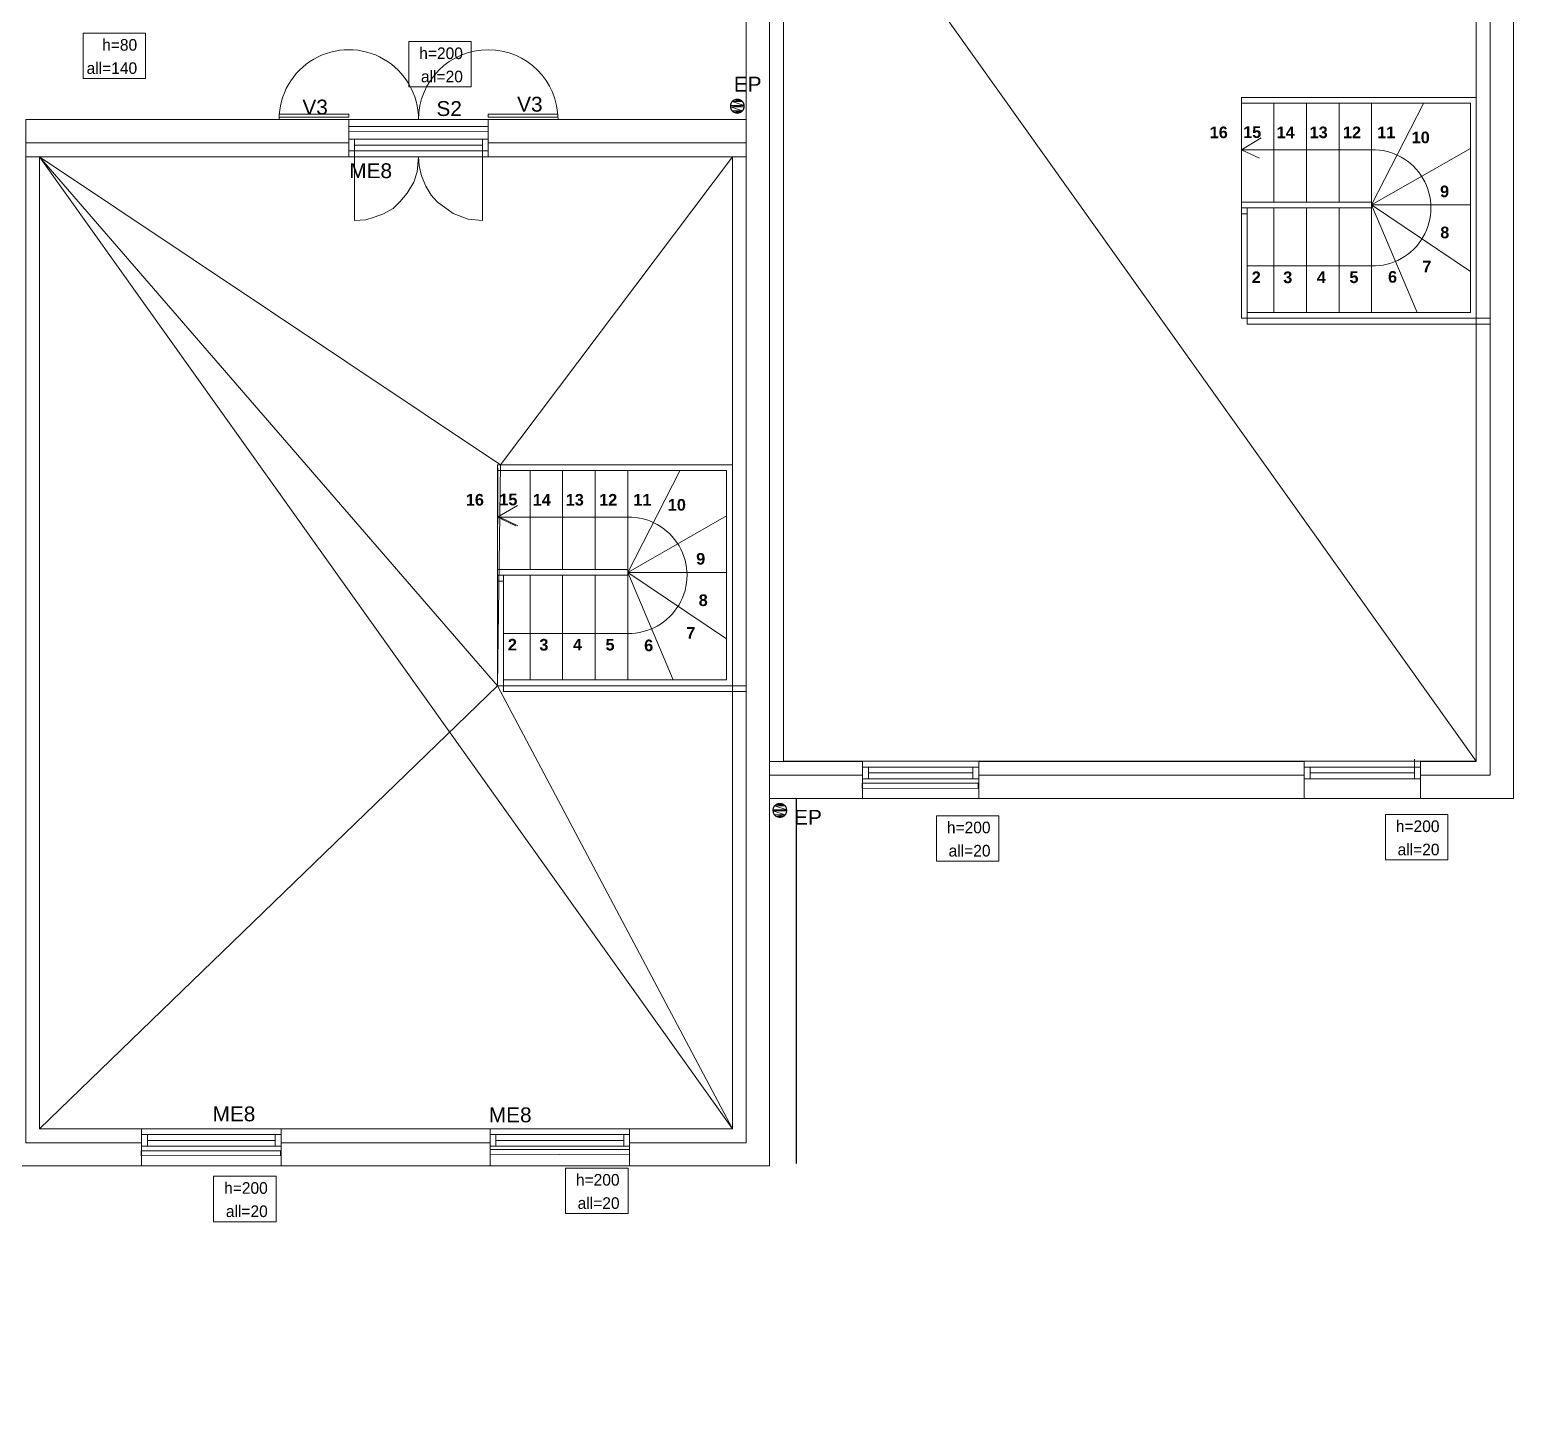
# Model space of a CAD drawing. Header units: metres. Extents: x -12536 to 12621, y -17191 to 9596.
# Drawn here: x -8782 to -7504, y 6367 to 7552 of the extents above; entities that cross this region are included whole.
import ezdxf
from ezdxf.enums import TextEntityAlignment as Align
from ezdxf.lldxf.tags import DXFTag

# ---------------------------------------------------------------- set-up
doc = ezdxf.new("R2010")
doc.units = ezdxf.units.M
doc.header["$MEASUREMENT"] = 0
doc.header["$PDMODE"] = 2
doc.header["$PDSIZE"] = 0.25
for name, color, linetype in [('Calque commun', 7, 'Continuous'), ('Layer4', 7, 'Continuous'), ('Textes', 7, 'Continuous')]:
    doc.layers.add(name, color=color, linetype=linetype)
doc.styles.add('Arial', font='arial.ttf', dxfattribs={"height": 0.128})
doc.styles.add('Arial2', font='', dxfattribs={"height": 0.1})
doc.styles.add('Century Gothic6', font='GOTHIC.TTF', dxfattribs={"height": 0.18})
doc.styles.add('Century Gothic8', font='GOTHIC.TTF', dxfattribs={"height": 0.1})
doc.styles.get('Arial2').set_extended_font_data('Arial', bold=True)
tags = doc.linetypes.add('HIDDEN', pattern=[0.375, 0.25, -0.125]).pattern_tags.tags
tags[6:7] = [DXFTag(74, 4), DXFTag(75, 0), DXFTag(340, '0'), DXFTag(46, 1.0), DXFTag(50, 0.0), DXFTag(44, 0.0), DXFTag(45, 0.0)]
tags[4:5] = [DXFTag(74, 4), DXFTag(75, 0), DXFTag(340, '0'), DXFTag(46, 1.0), DXFTag(50, 0.0), DXFTag(44, 0.0), DXFTag(45, 0.0)]
tags = doc.linetypes.add('HIDDENX2', pattern=[0.75, 0.5, -0.25]).pattern_tags.tags
tags[6:7] = [DXFTag(74, 4), DXFTag(75, 0), DXFTag(340, '0'), DXFTag(46, 1.0), DXFTag(50, 0.0), DXFTag(44, 0.0), DXFTag(45, 0.0)]
tags[4:5] = [DXFTag(74, 4), DXFTag(75, 0), DXFTag(340, '0'), DXFTag(46, 1.0), DXFTag(50, 0.0), DXFTag(44, 0.0), DXFTag(45, 0.0)]
doc.dimstyles.new('DIM7', dxfattribs={"dimtxt": 0.18, "dimasz": 0.035, "dimexe": 0.05, "dimexo": 0, "dimgap": 0.05, "dimtad": 1, "dimzin": 1, "dimdsep": 46, "dimtxsty": 'Century Gothic6', "dimblk": 'ORIGIN', "dimcen": 0.09, "dimdle": 0.05, "dimadec": 0, "dimazin": 0, "dimtfac": 1, "dimtdec": 4, "dimtix": 1, "dimtofl": 0, "dimtmove": 0, "dimatfit": 3, "dimfxl": 0.05, "dimfxlon": 1, "dimfrac": 2, "dimtolj": 1, "dimtzin": 0, "dimarcsym": 2})

# ---------------------------------------------------------------- blocks, each defined once
blk = doc.blocks.new('Block54246')
at = {"layer": 'Calque commun', "color": 7, "linetype": 'Continuous', "lineweight": 20}
blk.add_line((43.704, -26.507), (43.704, -18.807), dxfattribs=at)
at = {"layer": 'Calque commun', "color": 7, "linetype": 'Continuous', "lineweight": 5}
for p, q in [((43.504, -26.307), (43.504, -19.007)), ((43.384, -26.187), (43.384, -19.127))]:
    blk.add_line(p, q, dxfattribs=at)
blk = doc.blocks.new('Block54252')
at = {"layer": 'Calque commun', "color": 7, "linetype": 'Continuous', "lineweight": 20}
for p, q in [((43.504, -15.362), (43.504, -14.347)), ((43.504, -23.347), (43.504, -15.962))]:
    blk.add_line(p, q, dxfattribs=at)
at = {"layer": 'Calque commun', "color": 7, "linetype": 'Continuous', "lineweight": 5}
for p, q in [((43.704, -15.362), (43.704, -14.547)), ((43.824, -15.362), (43.824, -14.667)), ((43.704, -23.147), (43.704, -15.962)), ((43.824, -23.027), (43.824, -15.962))]:
    blk.add_line(p, q, dxfattribs=at)
blk = doc.blocks.new('Block54254')
at = {"layer": 'Calque commun', "color": 7, "linetype": 'Continuous', "lineweight": 20}
blk.add_line((50.104, -14.347), (50.104, -23.347), dxfattribs=at)
at = {"layer": 'Calque commun', "color": 7, "linetype": 'Continuous', "lineweight": 5}
for p, q in [((49.904, -14.547), (49.904, -23.147)), ((49.784, -14.667), (49.784, -23.027))]:
    blk.add_line(p, q, dxfattribs=at)
blk = doc.blocks.new('Block54255')
at = {"layer": 'Calque commun', "color": 7, "linetype": 'Continuous', "lineweight": 5}
for p, q in [((43.704, -23.027), (43.704, -23.347)), ((43.704, -23.027), (44.504, -23.027)), ((45.504, -23.027), (48.304, -23.027)), ((49.304, -23.027), (49.784, -23.027)), ((43.704, -23.147), (44.504, -23.147)), ((45.504, -23.147), (48.304, -23.147)), ((49.304, -23.147), (49.904, -23.147))]:
    blk.add_line(p, q, dxfattribs=at)
at = {"layer": 'Calque commun', "color": 7, "linetype": 'Continuous', "lineweight": 20}
for p, q in [((43.704, -23.347), (44.504, -23.347)), ((45.504, -23.347), (48.304, -23.347)), ((49.304, -23.347), (50.104, -23.347))]:
    blk.add_line(p, q, dxfattribs=at)
blk = doc.blocks.new('_ORIGIN')
at = {"color": 0, "linetype": 'ByBlock', "lineweight": -2}
blk.add_line((0, 0), (-1, 0), dxfattribs=at)
blk.add_circle((0, 0), 0.5, dxfattribs=at)
blk = doc.blocks.new('*D453')
at = {"layer": 'Calque commun', "color": 0, "linetype": 'ByBlock', "lineweight": -2, "transparency": 16777216}
for p, q in [((-8121.9, 6890.7), (-8121.8, 6890.7)), ((-8121.8, 6576.7), (-8121.8, 6890.7)), ((-8121.8, 6890.7), (-8121.8, 6890.7)), ((-8121.9, 6576.7), (-8121.8, 6576.7))]:
    blk.add_line(p, q, dxfattribs=at)
at = {"layer": 'Calque commun', "color": 0, "linetype": 'Continuous', "lineweight": -2, "transparency": 16777216}
blk.add_line((-8121.8, 6890.8), (-8121.8, 6890.8), dxfattribs=at)
at = {"layer": 'Defpoints', "color": 0, "linetype": 'Continuous', "transparency": 16777216}
for p in [(-8192.7, 6890.7), (-8121.8, 6890.7), (-8192.7, 6576.7)]:
    blk.add_point(p, dxfattribs=at)
at = {"layer": 'Calque commun', "color": 0, "linetype": 'Continuous', "lineweight": -2, "transparency": 16777216, "xscale": 0.03500000014901161, "yscale": 0.03500000014901161, "zscale": 0.03500000014901161, "rotation": 270}
for p in [(-8121.8, 6890.7), (-8121.8, 6576.7)]:
    blk.add_blockref('_ORIGIN', p, dxfattribs=at)
at = {"layer": 'Calque commun', "color": 0, "linetype": 'Continuous', "lineweight": 5, "transparency": 16777216, "insert": (-8121.9, 6733.7), "char_height": 0.18, "attachment_point": 8, "rotation": 90, "line_spacing_factor": 0.773441, "style": 'Century Gothic6'}
blk.add_mtext('\\A1;314.01', dxfattribs=at)
blk = doc.blocks.new('Block54734')
at = {"layer": 'Calque commun', "color": 7, "linetype": 'Continuous', "lineweight": 20}
blk.add_line((37.104, -26.507), (37.104, -17.507), dxfattribs=at)
at = {"layer": 'Calque commun', "color": 7, "linetype": 'Continuous', "lineweight": 5}
for p, q in [((37.304, -26.307), (37.304, -17.707)), ((37.424, -26.187), (37.424, -17.827))]:
    blk.add_line(p, q, dxfattribs=at)
blk = doc.blocks.new('Block54735')
at = {"layer": 'Calque commun', "color": 7, "linetype": 'Continuous', "lineweight": 5}
for p, q in [((37.304, -17.827), (37.304, -17.507)), ((43.504, -17.827), (43.504, -17.507)), ((37.304, -17.707), (40.084, -17.707)), ((41.284, -17.707), (43.504, -17.707)), ((37.304, -17.827), (40.084, -17.827)), ((41.284, -17.827), (43.504, -17.827))]:
    blk.add_line(p, q, dxfattribs=at)
at = {"layer": 'Calque commun', "color": 7, "linetype": 'Continuous', "lineweight": 20}
for p, q in [((37.304, -17.507), (40.084, -17.507)), ((41.284, -17.507), (43.504, -17.507))]:
    blk.add_line(p, q, dxfattribs=at)
blk = doc.blocks.new('Block54736')
at = {"layer": 'Calque commun', "color": 7, "linetype": 'Continuous', "lineweight": 20}
blk.add_line((43.704, -17.507), (43.704, -26.507), dxfattribs=at)
at = {"layer": 'Calque commun', "color": 7, "linetype": 'Continuous', "lineweight": 5}
for p, q in [((43.504, -17.707), (43.504, -26.307)), ((43.384, -17.827), (43.384, -26.187))]:
    blk.add_line(p, q, dxfattribs=at)
blk = doc.blocks.new('Block54737')
at = {"layer": 'Calque commun', "color": 7, "linetype": 'Continuous', "lineweight": 5}
for p, q in [((37.304, -26.307), (38.302, -26.307)), ((37.424, -26.187), (38.302, -26.187)), ((39.502, -26.187), (41.299, -26.187)), ((39.502, -26.307), (41.299, -26.307)), ((42.499, -26.187), (43.384, -26.187)), ((42.499, -26.307), (43.504, -26.307))]:
    blk.add_line(p, q, dxfattribs=at)
at = {"layer": 'Calque commun', "color": 7, "linetype": 'Continuous', "lineweight": 20}
for p, q in [((37.104, -26.507), (38.302, -26.507)), ((39.502, -26.507), (41.299, -26.507)), ((42.499, -26.507), (43.704, -26.507))]:
    blk.add_line(p, q, dxfattribs=at)
blk = doc.blocks.new('@PRES_1_$$_1-7')
at = {"layer": 'Calque commun', "color": 5, "linetype": 'Continuous', "lineweight": 5}
for p, q in [((0, 0.32), (1.2, 0.32)), ((1.2, 0.15), (0, 0.15)), ((0.05, 0.05), (0.05, 0.15)), ((1.15, 0.15), (1.15, 0.05)), ((1.2, 0.05), (0, 0.05)), ((0, 0), (1.2, 0)), ((0.05, 0.1), (1.15, 0.1))]:
    blk.add_line(p, q, dxfattribs=at)
blk = doc.blocks.new('@PRES_1_$$_1-8')
at = {"layer": 'Calque commun', "color": 7, "linetype": 'Continuous', "lineweight": 5}
blk.add_line((0, 0), (0, 0.32), dxfattribs=at)
blk = doc.blocks.new('@PRES_1_$$_1-9')
at = {"layer": 'Calque commun', "color": 7, "linetype": 'Continuous', "lineweight": 5}
blk.add_line((0, 0), (0, 0.32), dxfattribs=at)
blk = doc.blocks.new('INTER_2D_COMB3')
at = {"layer": 'Layer4', "color": 0, "linetype": 'ByBlock', "lineweight": -2}
for name in ['@PRES_1_$$_1-7', '@PRES_1_$$_1-8']:
    blk.add_blockref(name, (0, 0), dxfattribs=at)
at = {"layer": 'Layer4', "color": 0, "linetype": 'ByBlock', "lineweight": -2, "extrusion": (0, 0, -1), "xscale": -1, "yscale": -1, "zscale": -1, "rotation": 180}
blk.add_blockref('@PRES_1_$$_1-9', (-1.2, 0), dxfattribs=at)
blk = doc.blocks.new('PLACED_COMB3')
at = {"layer": 'Layer4', "color": 0, "linetype": 'ByBlock', "lineweight": -2}
blk.add_blockref('INTER_2D_COMB3', (0, 0), dxfattribs=at)
blk = doc.blocks.new('@PRES_1_$$_1-50')
at = {"layer": 'Calque commun', "color": 5, "linetype": 'Continuous', "lineweight": 5}
for p, q in [((0, 0.32), (1, 0.32)), ((1, 0.15), (0, 0.15)), ((0.05, 0.05), (0.05, 0.15)), ((0.95, 0.15), (0.95, 0.05)), ((1, 0.05), (0, 0.05)), ((0, 0), (1, 0)), ((0.05, 0.1), (0.95, 0.1))]:
    blk.add_line(p, q, dxfattribs=at)
blk = doc.blocks.new('@PRES_1_$$_1-51')
at = {"layer": 'Calque commun', "color": 0, "linetype": 'ByBlock', "lineweight": -2}
blk.add_line((0, 0), (0, 0.32), dxfattribs=at)
blk = doc.blocks.new('@PRES_1_$$_1-52')
at = {"layer": 'Calque commun', "color": 0, "linetype": 'ByBlock', "lineweight": -2}
blk.add_line((0, 0), (0, 0.32), dxfattribs=at)
blk = doc.blocks.new('INTER_2D_COMB18')
at = {"layer": 'Calque commun', "color": 0, "linetype": 'ByBlock', "lineweight": -2}
blk.add_blockref('@PRES_1_$$_1-50', (0, 0), dxfattribs=at)
at = {"layer": 'Calque commun', "color": 7, "linetype": 'Continuous', "lineweight": 5}
blk.add_blockref('@PRES_1_$$_1-51', (0, 0), dxfattribs=at)
at = {"layer": 'Calque commun', "color": 7, "linetype": 'Continuous', "lineweight": 5, "extrusion": (0, 0, -1), "xscale": -1, "yscale": -1, "zscale": -1, "rotation": 180}
blk.add_blockref('@PRES_1_$$_1-52', (-1, 0), dxfattribs=at)
blk = doc.blocks.new('PLACED_COMB18')
at = {"layer": 'Calque commun', "color": 0, "linetype": 'ByBlock', "lineweight": -2}
blk.add_blockref('INTER_2D_COMB18', (0, 0), dxfattribs=at)
blk = doc.blocks.new('*D459')
at = {"layer": 'Calque commun', "color": 0, "linetype": 'Continuous', "lineweight": -2, "transparency": 16777216}
blk.add_line((-7415.6, 7790.8), (-7415.6, 7790.8), dxfattribs=at)
at = {"layer": 'Calque commun', "color": 0, "linetype": 'ByBlock', "lineweight": -2, "transparency": 16777216}
for p, q in [((-7415.6, 7790.7), (-7415.5, 7790.7)), ((-7415.6, 6890.8), (-7415.6, 7790.7)), ((-7415.6, 7790.7), (-7415.6, 7790.7)), ((-7415.6, 6890.7), (-7415.5, 6890.7))]:
    blk.add_line(p, q, dxfattribs=at)
at = {"layer": 'Defpoints', "color": 0, "linetype": 'Continuous', "transparency": 16777216}
for p in [(-7505.1, 7790.7), (-7415.6, 7790.7), (-7505.1, 6890.7)]:
    blk.add_point(p, dxfattribs=at)
at = {"layer": 'Calque commun', "color": 0, "linetype": 'Continuous', "lineweight": -2, "transparency": 16777216, "xscale": 0.03500000014901161, "yscale": 0.03500000014901161, "zscale": 0.03500000014901161, "rotation": 270}
for p in [(-7415.6, 7790.7), (-7415.6, 6890.7)]:
    blk.add_blockref('_ORIGIN', p, dxfattribs=at)
at = {"layer": 'Calque commun', "color": 0, "linetype": 'Continuous', "lineweight": 5, "transparency": 16777216, "insert": (-7415.6, 7340.7), "char_height": 0.18, "attachment_point": 8, "rotation": 90, "line_spacing_factor": 0.773441, "style": 'Century Gothic6'}
blk.add_mtext('\\A1;900.00', dxfattribs=at)

msp = doc.modelspace()

# ---------------------------------------------------------------- linework, layer by layer
at = {"layer": 'Calque commun', "color": 16, "linetype": 'Continuous', "lineweight": 20}
for p, q in [((-7537.104, 7533.46), (-7537.082, 7543.46)), ((-7572.102, 7493.533), (-7572.102, 7493.719)), ((-7537.115, 7493.46), (-7572.102, 7493.533))]:
    msp.add_line(p, q, dxfattribs=at)
at = {"layer": 'Calque commun', "color": 4, "linetype": 'Continuous', "lineweight": 20}
for p, q in [((-8133.101, 7498.719), (-8133.101, 7491.719)), ((-8773.101, 7182.719), (-8773.101, 7175.719))]:
    msp.add_line(p, q, dxfattribs=at)
at = {"layer": 'Calque commun', "color": 7, "linetype": 'Continuous', "lineweight": 5}
for p, q in [((-7739.104, 7493.719), (-7706.102, 7493.719)), ((-7734.103, 7493.719), (-7739.104, 7493.719)), ((-7739.104, 7493.719), (-7739.102, 7408.72)), ((-7739.103, 7493.719), (-7739.101, 7408.72)), ((-7739.103, 7493.719), (-7537.114, 7493.719)), ((-7739.103, 7493.719), (-7739.103, 7488.719)), ((-7739.103, 7488.719), (-7542.114, 7488.719)), ((-7738.989, 7491.124), (-7739.102, 7393.719)), ((-7711.103, 7488.719), (-7711.103, 7403.72)), ((-7683.103, 7488.719), (-7683.103, 7403.72)), ((-7655.103, 7488.719), (-7655.103, 7403.72)), ((-7627.103, 7398.719), (-7627.103, 7488.719)), ((-7582.357, 7488.459), (-7627.103, 7401.22)), ((-7542.114, 7488.719), (-7542.114, 7308.718)), ((-7537.114, 7493.719), (-7537.114, 7303.719)), ((-7739.103, 7448.685), (-7627.103, 7448.719)), ((-7739.038, 7448.686), (-7722.084, 7458.839)), ((-7739.037, 7448.685), (-7722.083, 7458.839)), ((-7739.037, 7448.685), (-7723.529, 7441.373)), ((-7627.103, 7401.22), (-7542.113, 7449.895)), ((-7739.104, 7403.72), (-7739.104, 7398.719)), ((-7627.103, 7403.72), (-7739.103, 7403.72)), ((-7739.103, 7403.72), (-7739.103, 7398.719)), ((-7739.103, 7403.719), (-7739.103, 7398.719)), ((-7739.103, 7398.719), (-7627.103, 7398.719)), ((-7739.101, 7398.719), (-7627.103, 7398.719)), ((-7627.103, 7403.72), (-7739.1, 7403.72)), ((-7739.1, 7303.718), (-7739.1, 7403.72)), ((-7627.103, 7398.719), (-7734.1, 7398.719)), ((-7734.1, 7303.718), (-7734.1, 7398.719)), ((-7711.103, 7398.719), (-7711.103, 7308.718)), ((-7683.103, 7398.719), (-7683.103, 7308.718)), ((-7655.103, 7398.719), (-7655.103, 7308.718)), ((-7627.103, 7398.719), (-7627.103, 7403.72)), ((-7627.103, 7398.719), (-7627.103, 7403.72)), ((-7587.964, 7308.719), (-7627.103, 7401.22)), ((-7627.103, 7401.22), (-7542.113, 7344.044)), ((-7627.103, 7401.22), (-7542.113, 7401.22)), ((-7627.103, 7398.719), (-7627.103, 7308.718)), ((-7627.103, 7308.718), (-7627.103, 7398.719)), ((-7627.103, 7398.719), (-7627.103, 7308.718)), ((-7739.102, 7393.719), (-7734.103, 7393.719)), ((-7739.101, 7303.718), (-7739.102, 7393.719)), ((-7734.103, 7393.719), (-7734.1, 7303.718)), ((-7739.1, 7352.468), (-7739.1, 7335.388)), ((-7734.1, 7348.719), (-7627.103, 7348.717)), ((-7734.1, 7348.719), (-7627.103, 7348.719)), ((-7542.114, 7308.718), (-7734.099, 7308.718)), ((-7734.099, 7303.719), (-7734.099, 7308.718)), ((-7734.1, 7303.718), (-7739.101, 7303.718)), ((-7739.1, 7303.718), (-7734.1, 7303.718)), ((-7537.114, 7303.719), (-7734.099, 7303.719)), ((-7537.103, 7238.717), (-7537.103, 7244.717)), ((-8133.101, 7188.718), (-8133.101, 7194.718)), ((-8379.105, 7177.719), (-8379.103, 7092.72)), ((-8379.104, 7177.719), (-8379.102, 7092.72)), ((-8379.104, 7177.719), (-8177.115, 7177.719)), ((-8379.104, 7177.719), (-8379.104, 7172.719)), ((-8379.104, 7172.719), (-8182.114, 7172.719)), ((-8379.103, 7177.719), (-8346.101, 7177.719)), ((-8374.103, 7177.719), (-8379.103, 7177.719)), ((-8379.103, 7177.719), (-8379.102, 7092.72)), ((-8378.99, 7175.123), (-8379.103, 7077.719)), ((-8378.989, 7175.123), (-8379.102, 7077.719)), ((-8351.104, 7172.719), (-8351.104, 7087.72)), ((-8323.104, 7172.719), (-8323.104, 7087.72)), ((-8295.104, 7172.719), (-8295.104, 7087.72)), ((-8267.104, 7082.719), (-8267.104, 7172.719)), ((-8222.358, 7172.459), (-8267.104, 7085.22)), ((-8182.114, 7172.719), (-8182.114, 6992.718)), ((-8177.115, 7177.719), (-8177.115, 6987.718)), ((-8379.039, 7132.685), (-8362.085, 7142.839)), ((-8379.038, 7132.685), (-8362.084, 7142.839)), ((-8379.104, 7132.685), (-8267.104, 7132.719)), ((-8379.038, 7132.685), (-8363.53, 7125.373)), ((-8377.196, 7132.685), (-8361.688, 7125.373)), ((-8267.104, 7085.22), (-8182.114, 7133.894)), ((-8379.105, 7087.719), (-8379.105, 7082.719)), ((-8267.104, 7087.72), (-8379.104, 7087.72)), ((-8379.104, 7087.72), (-8379.104, 7082.719)), ((-8379.104, 7087.719), (-8379.104, 7082.719)), ((-8379.104, 7082.719), (-8267.104, 7082.719)), ((-8379.103, 7087.719), (-8379.103, 7082.719)), ((-8379.103, 7077.719), (-8374.104, 7077.719)), ((-8379.102, 6987.718), (-8379.103, 7077.719)), ((-8379.102, 7082.719), (-8267.104, 7082.719)), ((-8379.102, 7077.719), (-8374.103, 7077.719)), ((-8379.1, 6987.718), (-8379.102, 7077.719)), ((-8267.104, 7087.72), (-8379.1, 7087.72)), ((-8379.1, 6987.718), (-8379.1, 7087.72)), ((-8374.104, 7077.719), (-8374.101, 6987.718)), ((-8374.103, 7077.719), (-8374.1, 6987.718)), ((-8267.104, 7082.719), (-8374.101, 7082.719)), ((-8374.101, 6987.718), (-8374.101, 7082.719)), ((-8351.104, 7082.719), (-8351.104, 6992.718)), ((-8323.104, 7082.719), (-8323.104, 6992.718)), ((-8295.104, 7082.719), (-8295.104, 6992.718)), ((-8267.104, 7082.719), (-8267.104, 7087.72)), ((-8267.104, 7082.719), (-8267.104, 7087.72)), ((-8227.964, 6992.718), (-8267.104, 7085.22)), ((-8267.104, 7085.22), (-8182.114, 7028.044)), ((-8267.104, 7085.22), (-8182.114, 7085.22)), ((-8267.104, 7082.719), (-8267.104, 6992.718)), ((-8267.104, 6992.718), (-8267.104, 7082.719)), ((-8267.104, 7082.719), (-8267.104, 6992.718)), ((-8379.101, 7036.468), (-8379.101, 7019.388)), ((-8374.101, 7032.719), (-8267.104, 7032.717)), ((-8374.101, 7032.719), (-8267.104, 7032.719)), ((-8374.1, 6987.718), (-8379.1, 6987.718)), ((-8379.1, 6987.718), (-8374.101, 6987.718)), ((-8182.114, 6992.718), (-8374.1, 6992.718)), ((-8374.1, 6987.718), (-8374.1, 6992.718)), ((-8177.115, 6987.718), (-8374.1, 6987.718)), ((-8177.103, 6922.717), (-8177.103, 6928.717)), ((-7590.102, 6924.457), (-7590.102, 6917.722)), ((-8773.1, 6872.718), (-8773.1, 6878.718))]:
    msp.add_line(p, q, dxfattribs=at)
at = {"layer": 'Calque commun', "color": 12, "linetype": 'Continuous', "lineweight": 20}
for p, q in [((-8507.101, 7454.721), (-8507.101, 7474.72)), ((-8145.102, 6910.72), (-8145.102, 7474.72)), ((-8133.101, 7408.719), (-8133.101, 7415.72)), ((-8773.1, 7092.718), (-8773.1, 7099.719)), ((-8065.102, 6890.721), (-8065.102, 6910.72)), ((-8065.102, 6910.72), (-8065.102, 6910.72)), ((-8685.316, 6574.72), (-8685.316, 6601.721)), ((-8685.316, 6601.721), (-8685.316, 6594.72))]:
    msp.add_line(p, q, dxfattribs=at)
at = {"layer": 'Calque commun', "color": 15, "linetype": 'Continuous', "lineweight": 20}
for p, q in [((-8677.1, 7442.72), (-8672.1, 7442.72)), ((-7739.101, 7303.718), (-7734.1, 7303.718)), ((-7525.104, 7303.718), (-7734.1, 7303.718)), ((-7734.1, 7298.718), (-7734.1, 7303.718)), ((-7525.104, 7298.718), (-7734.1, 7298.718)), ((-7525.104, 7298.718), (-7525.104, 7303.718)), ((-8133.101, 7253.719), (-8133.102, 7248.718)), ((-8379.1, 6987.718), (-8374.1, 6987.718)), ((-8165.103, 6987.718), (-8374.1, 6987.718)), ((-8374.1, 6982.717), (-8374.1, 6987.718)), ((-8165.103, 6982.717), (-8165.103, 6987.718)), ((-8165.103, 6982.717), (-8374.1, 6982.717)), ((-8773.1, 6937.718), (-8773.102, 6932.718)), ((-7829.103, 6922.721), (-7834.103, 6922.721)), ((-8469.103, 6606.721), (-8474.103, 6606.721))]:
    msp.add_line(p, q, dxfattribs=at)
at = {"layer": 'Calque commun', "color": 7, "linetype": 'HIDDENX2', "lineweight": 5}
for p, q in [((-7627.103, 7348.718), (-7734.1, 7348.719)), ((-8267.104, 7032.718), (-8374.101, 7032.719))]:
    msp.add_line(p, q, dxfattribs=at)
at = {"layer": 'Calque commun', "color": 7, "linetype": 'Continuous', "lineweight": 20}
msp.add_line((-8145.102, 6574.72), (-8145.102, 6888.259), dxfattribs=at)
at = {"layer": 'Calque commun', "color": 7, "linetype": 'Continuous', "lineweight": 5, "flags": 128}
for points in [[(-8567.101, 7474.72, -1.00000279), (-8447.102, 7474.72)], [(-8447.102, 7474.72, -0.9999973), (-8327.101, 7474.72)], [(-7627.103, 7348.719, 1.0199011), (-7627.103, 7448.719)], [(-8267.104, 7032.719, 1.0199011), (-8267.104, 7132.719)]]:
    msp.add_lwpolyline(points, format="xyb", dxfattribs=at)
at = {"layer": 'Calque commun', "color": 7, "linetype": 'HIDDEN', "lineweight": 5, "flags": 128}
msp.add_lwpolyline([(-8392.101, 7452.719), (-8392.102, 7387.719), (-8404.448, 7389.123), (-8417.164, 7393.801), (-8430.993, 7403.829), (-8436.276, 7409.598), (-8440.762, 7417.399), (-8444.663, 7426.37), (-8446.417, 7434.951), (-8447.102, 7442.72), (-8448.173, 7429.685), (-8451.098, 7420.714), (-8456.948, 7411.353), (-8463.21, 7403.829), (-8469.04, 7398.287), (-8477.23, 7393.606), (-8485.226, 7390.681), (-8492.442, 7388.536), (-8502.101, 7387.72), (-8502.101, 7452.719)], dxfattribs=at)

# ---------------------------------------------------------------- block references
at = {"layer": 'Calque commun', "color": 0, "linetype": 'ByBlock', "lineweight": -2, "xscale": 100, "yscale": 100, "zscale": 100}
for name, p in [('Block54252', (-12515.476, 9225.383)), ('Block54254', (-12515.476, 9225.383)), ('Block54734', (-12515.476, 9225.383)), ('Block54735', (-12515.476, 9225.383)), ('PLACED_COMB3', (-8507.101, 7442.72)), ('Block54736', (-12515.476, 9225.383)), ('Block54246', (-12515.476, 9225.383)), ('Block54255', (-12515.476, 9225.383)), ('Block54737', (-12515.476, 9225.383))]:
    msp.add_blockref(name, p, dxfattribs=at)
at = {"layer": 'Calque commun', "color": 0, "linetype": 'ByBlock', "lineweight": -2, "extrusion": (0, 0, -1), "xscale": -100, "yscale": -100, "zscale": -100}
for name, p in [('PLACED_COMB18', (8065.102, 6922.721)), ('PLACED_COMB3', (8685.316, 6606.721)), ('PLACED_COMB3', (8385.566, 6606.721))]:
    msp.add_blockref(name, p, dxfattribs=at)
at = {"layer": 'Calque commun', "color": 0, "linetype": 'ByBlock', "lineweight": -2, "xscale": 100, "yscale": 100, "zscale": 100, "rotation": 180}
msp.add_blockref('PLACED_COMB18', (-7585.103, 6922.721), dxfattribs=at)

# ---------------------------------------------------------------- texts
at = {"layer": 'Calque commun', "color": 5, "linetype": 'ByBlock', "lineweight": -2, "style": 'Arial2'}
for s, p in [('16', (-7750.856, 7458.651)), ('15', (-7722.083, 7458.839)), ('14', (-7693.246, 7458.651)), ('13', (-7664.879, 7458.651)), ('12', (-7636.161, 7458.651)), ('11', (-7606.733, 7458.651)), ('10', (-7577.096, 7454.311)), ('9', (-7560.439, 7407.867)), ('2', (-7722.457, 7334.034)), ('3', (-7695.353, 7333.983)), ('4', (-7666.457, 7334.034)), ('5', (-7638.458, 7334.034)), ('16', (-8390.857, 7142.651)), ('15', (-8362.084, 7142.839)), ('14', (-8333.247, 7142.651)), ('13', (-8304.879, 7142.651)), ('12', (-8276.162, 7142.651)), ('11', (-8246.734, 7142.651)), ('10', (-8217.097, 7138.31)), ('9', (-8200.44, 7091.867)), ('2', (-8362.458, 7018.034)), ('3', (-8335.354, 7017.983)), ('4', (-8306.458, 7018.034)), ('5', (-8278.458, 7018.034))]:
    msp.add_text(s, height=10, dxfattribs=at).set_placement(p, align=Align.RIGHT)
for s, p in [('8', (-7568.021, 7372.588)), ('7', (-7583.459, 7343.182)), ('6', (-7612.962, 7334.36)), ('8', (-8206.06, 7056.257)), ('7', (-8216.757, 7028.106)), ('6', (-8252.962, 7017.41))]:
    msp.add_text(s, height=10, dxfattribs=at).set_placement(p)
at = {"layer": 'Calque commun', "color": 5, "linetype": 'ByBlock', "lineweight": -2, "char_height": 10, "attachment_point": 3, "line_spacing_factor": 1.2, "style": 'Century Gothic8'}
for s, insert in [('h=80\\Pall=140', (-8689.174, 7543.898)), ('h=200\\Pall=20', (-8408.941, 7536.678)), ('h=200\\Pall=20', (-7568.705, 6871.878)), ('h=200\\Pall=20', (-7954.965, 6870.816)), ('h=200\\Pall=20', (-8274.136, 6567.764)), ('h=200\\Pall=20', (-8576.811, 6560.746))]:
    msp.add_mtext(s, dxfattribs=dict(at, insert=insert))
at = {"layer": 'Textes', "color": 5, "linetype": 'ByBlock', "lineweight": -2, "style": 'Arial'}
for p in [(-8175.828, 7498.684), (-8123.971, 6868.169)]:
    msp.add_text('EP', height=12.8, dxfattribs=at).set_placement(p)
for s, p in [('V3', (-8525.127, 7478.973)), ('S2', (-8409.809, 7477.733)), ('V3', (-8340.371, 7481.453)), ('ME8', (-8469.909, 7424.255)), ('ME8', (-8587.521, 6613.074)), ('ME8', (-8349.833, 6612.236))]:
    msp.add_text(s, height=12.8, dxfattribs=at).set_placement(p, align=Align.RIGHT)

# ---------------------------------------------------------------- dimensions: what is measured, and where the dimension line sits
at = {"layer": 'Calque commun', "color": 5, "linetype": 'Continuous', "lineweight": 5}
for p1, p2, distance, picture, middle in [((-7505.103, 6890.721), (-7505.103, 7790.721), -89.514, '*D459', (-7415.733, 7340.721)), ((-8192.66, 6576.712), (-8192.66, 6890.721), -70.831, '*D453', (-8121.973, 6733.716))]:
    dim = msp.add_aligned_dim(p1=p1, p2=p2, distance=distance, dimstyle='DIM7', dxfattribs=at)
    dim.commit()
    dim.dimension.update_dxf_attribs({"geometry": picture, "text_midpoint": middle})

# ---------------------------------------------------------------- meshes
at = {"layer": 'Calque commun', "color": 7, "linetype": 'Continuous', "lineweight": 5}
mesh = msp.add_polyface(dxfattribs=at)
corners = [(-6339.111, 8148.796), (-12339.111, 8148.796), (-12339.111, 3948.796), (-6339.111, 3948.796)]
mesh.append_faces([[corners[k] for k in face] for face in [(0, 1, 2, 3)]], dxfattribs={"color": 7})
at = {"layer": 'Calque commun', "color": 9, "linetype": 'Continuous', "lineweight": 20}
mesh = msp.add_polyface(dxfattribs=at)
corners = [(-7537.103, 6922.721), (-7537.103, 7758.72), (-8133.101, 7758.72), (-8133.101, 6922.721)]
mesh.append_faces([[corners[k] for k in face] for face in [(0, 2, 3)]], dxfattribs={"vtx0": -1, "color": 9})
mesh.append_faces([[corners[k] for k in face] for face in [(0, 1, 2)]], dxfattribs={"vtx1": -1, "vtx2": -1, "color": 9})
at = {"layer": 'Calque commun', "color": 11, "linetype": 'Continuous', "lineweight": 20}
mesh = msp.add_polyface(dxfattribs=at)
corners = [(-8735.756, 7548.979), (-8681.92, 7548.979), (-8681.92, 7509.908), (-8735.756, 7509.908)]
mesh.append_faces([[corners[k] for k in face] for face in [(0, 1, 2, 3)]], dxfattribs={"color": 11})
mesh = msp.add_polyface(dxfattribs=at)
corners = [(-8455.523, 7541.759), (-8401.686, 7541.759), (-8401.686, 7502.688), (-8455.523, 7502.688)]
mesh.append_faces([[corners[k] for k in face] for face in [(0, 1, 2, 3)]], dxfattribs={"color": 11})
mesh = msp.add_polyface(dxfattribs=at)
corners = [(-8168.936, 7481.632), (-8168.271, 7482.298), (-8169.306, 7481.341), (-8172.362, 7480.213), (-8170.979, 7480.489), (-8170.537, 7480.652), (-8171.894, 7480.269), (-8171.432, 7480.361), (-8166.851, 7486.666), (-8178.814, 7485.724), (-8166.851, 7485.724), (-8175.129, 7491.738), (-8172.362, 7492.177), (-8173.304, 7492.177), (-8166.999, 7484.794), (-8166.907, 7485.256), (-8168.271, 7490.092), (-8169.698, 7491.311), (-8175.968, 7491.311), (-8170.537, 7491.738), (-8170.109, 7491.541), (-8175.129, 7480.652), (-8175.968, 7481.079), (-8174.687, 7491.901), (-8174.234, 7492.029), (-8177.395, 7490.092), (-8178.814, 7486.666), (-8178.667, 7484.794), (-8177.395, 7482.298), (-8166.833, 7486.195), (-8176.73, 7481.632), (-8176.36, 7481.341), (-8169.306, 7491.049), (-8177.949, 7483.06), (-8177.687, 7482.668), (-8171.432, 7492.029), (-8171.894, 7492.121), (-8167.717, 7489.33), (-8167.289, 7488.491), (-8167.487, 7488.919), (-8178.667, 7487.596), (-8177.949, 7489.33), (-8172.833, 7492.195), (-8173.304, 7480.213), (-8174.234, 7480.361), (-8173.772, 7480.269), (-8178.759, 7485.256), (-8174.687, 7480.489), (-8178.376, 7488.491), (-8178.179, 7488.919), (-8166.999, 7487.596), (-8169.698, 7481.079), (-8178.759, 7487.134), (-8167.979, 7489.722), (-8176.36, 7491.049), (-8178.539, 7488.049), (-8167.127, 7488.049), (-8170.979, 7491.901), (-8168.936, 7490.758), (-8167.717, 7483.06), (-8167.289, 7483.899), (-8167.127, 7484.341), (-8177.687, 7489.722), (-8167.487, 7483.471), (-8167.979, 7482.668), (-8166.907, 7487.134), (-8168.59, 7481.952), (-8178.833, 7486.195), (-8177.076, 7481.952), (-8178.539, 7484.341), (-8178.376, 7483.899), (-8173.772, 7492.121), (-8176.73, 7490.758), (-8177.076, 7490.438), (-8168.59, 7490.438), (-8172.833, 7480.195), (-8178.179, 7483.471), (-8175.557, 7480.849), (-8170.109, 7480.849), (-8175.557, 7491.541)]
mesh.append_faces([[corners[k] for k in face] for face in [(19, 17, 20), (37, 38, 39), (43, 44, 45), (27, 9, 46), (48, 41, 49), (30, 28, 68), (33, 70, 76), (21, 22, 77)]], dxfattribs={"vtx0": -1, "color": 11})
mesh.append_faces([[corners[k] for k in face] for face in [(0, 1, 2), (23, 13, 24), (55, 41, 48), (40, 41, 55), (69, 33, 27), (72, 25, 54)]], dxfattribs={"vtx0": -1, "vtx1": -1, "color": 11})
mesh.append_faces([[corners[k] for k in face] for face in [(8, 9, 10), (11, 12, 13), (16, 17, 18), (21, 5, 22), (25, 26, 8), (27, 28, 9), (40, 25, 41), (19, 12, 11), (28, 1, 9), (37, 16, 50), (19, 11, 17), (33, 28, 27), (43, 3, 5), (40, 26, 25), (26, 9, 8), (1, 22, 51), (1, 10, 9), (1, 14, 10), (1, 59, 14), (18, 17, 11), (21, 43, 5), (16, 18, 25), (28, 22, 1), (22, 5, 51), (16, 8, 50), (16, 25, 8)]], dxfattribs={"vtx0": -1, "vtx1": -1, "vtx2": -1, "color": 11})
mesh.append_faces([[corners[k] for k in face] for face in [(3, 4, 5), (16, 32, 17), (25, 18, 54), (37, 50, 56), (16, 58, 32), (59, 60, 61), (37, 56, 38), (43, 47, 44), (3, 7, 4), (59, 61, 14)]], dxfattribs={"vtx0": -1, "vtx2": -1, "color": 11})
mesh.append_faces([[corners[k] for k in face] for face in [(30, 31, 28), (23, 11, 13), (21, 47, 43), (51, 2, 1), (19, 57, 12), (31, 22, 28), (69, 70, 33), (57, 35, 12)]], dxfattribs={"vtx1": -1, "vtx2": -1, "color": 11})
mesh.append_faces([[corners[k] for k in face] for face in [(3, 6, 7), (14, 15, 10), (10, 29, 8), (33, 34, 28), (35, 36, 12), (12, 42, 13), (40, 52, 26), (37, 53, 16), (25, 62, 41), (59, 63, 60), (1, 64, 59), (8, 65, 50), (0, 66, 1), (26, 67, 9), (13, 71, 24), (72, 73, 25), (16, 74, 58), (43, 75, 3), (5, 78, 51), (11, 79, 18)]], dxfattribs={"vtx2": -1, "color": 11})
at = {"layer": 'Calque commun', "color": 7, "linetype": 'Continuous', "lineweight": 5}
mesh = msp.add_polyface(dxfattribs=at)
corners = [(-8566.927, 7479.293), (-8507.101, 7479.293), (-8506.959, 7476.685), (-8566.927, 7476.685)]
mesh.append_faces([[corners[k] for k in face] for face in [(0, 1, 2, 3)]], dxfattribs={"color": 7})
mesh = msp.add_polyface(dxfattribs=at)
corners = [(-8387.101, 7479.295), (-8327.276, 7479.295), (-8327.134, 7476.687), (-8387.101, 7476.687)]
mesh.append_faces([[corners[k] for k in face] for face in [(0, 1, 2, 3)]], dxfattribs={"color": 7})
mesh = msp.add_polyface(dxfattribs=at)
corners = [(-8507.101, 7468.809), (-8387.102, 7468.809), (-8387.101, 7464.721), (-8507.101, 7464.358)]
mesh.append_faces([[corners[k] for k in face] for face in [(0, 1, 2, 3)]], dxfattribs={"color": 7})
at = {"layer": 'Calque commun', "color": 9, "linetype": 'Continuous', "lineweight": 5}
mesh = msp.add_polyface(dxfattribs=at)
corners = [(-8379.1, 6987.718), (-8773.101, 7442.72), (-8773.101, 6606.721), (-8376.602, 7177.719), (-8177.103, 6606.721), (-8177.103, 7177.719), (-8177.104, 7442.72), (-8177.104, 6987.718)]
mesh.append_faces([[corners[k] for k in face] for face in [(4, 0, 2)]], dxfattribs={"vtx0": -1, "vtx1": -1, "color": 9})
mesh.append_faces([[corners[k] for k in face] for face in [(0, 1, 2)]], dxfattribs={"vtx0": -1, "vtx2": -1, "color": 9})
mesh.append_faces([[corners[k] for k in face] for face in [(0, 3, 1), (6, 1, 3)]], dxfattribs={"vtx1": -1, "vtx2": -1, "color": 9})
mesh.append_faces([[corners[k] for k in face] for face in [(3, 5, 6), (4, 7, 0)]], dxfattribs={"vtx2": -1, "color": 9})
at = {"layer": 'Calque commun', "color": 9, "linetype": 'Continuous', "lineweight": 20}
mesh = msp.add_polyface(dxfattribs=at)
corners = [(-8177.103, 6606.721), (-8177.103, 7442.72), (-8773.101, 7442.72), (-8773.101, 6606.721)]
mesh.append_faces([[corners[k] for k in face] for face in [(0, 2, 3)]], dxfattribs={"vtx0": -1, "color": 9})
mesh.append_faces([[corners[k] for k in face] for face in [(0, 1, 2)]], dxfattribs={"vtx1": -1, "vtx2": -1, "color": 9})
at = {"layer": 'Calque commun', "color": 7, "linetype": 'Continuous', "lineweight": 5}
mesh = msp.add_polyface(dxfattribs=at)
corners = [(-8065.548, 6903.83), (-7965.548, 6903.83), (-7965.548, 6899.742), (-8065.548, 6899.379)]
mesh.append_faces([[corners[k] for k in face] for face in [(0, 1, 2, 3)]], dxfattribs={"color": 7})
at = {"layer": 'Calque commun', "color": 11, "linetype": 'Continuous', "lineweight": 20}
mesh = msp.add_polyface(dxfattribs=at)
corners = [(-8130.231, 6880.925), (-8142.194, 6880.925), (-8142.194, 6879.983), (-8131.096, 6877.319), (-8130.866, 6877.73), (-8130.669, 6878.158), (-8131.65, 6884.351), (-8133.077, 6885.57), (-8139.347, 6885.57), (-8135.741, 6874.472), (-8134.811, 6874.619), (-8134.358, 6874.747), (-8132.315, 6885.016), (-8131.969, 6884.697), (-8132.686, 6885.308), (-8142.046, 6881.855), (-8142.138, 6881.392), (-8131.65, 6876.557), (-8130.378, 6879.053), (-8130.231, 6879.983), (-8132.686, 6875.6), (-8132.315, 6875.891), (-8136.683, 6874.472), (-8136.212, 6874.454), (-8139.739, 6875.6), (-8140.775, 6876.557), (-8140.109, 6875.891), (-8141.756, 6882.75), (-8141.919, 6882.308), (-8141.328, 6883.589), (-8138.067, 6886.16), (-8138.508, 6885.997), (-8136.683, 6886.435), (-8140.775, 6884.351), (-8131.358, 6876.927), (-8133.916, 6874.911), (-8133.488, 6875.108), (-8133.077, 6875.338), (-8133.916, 6885.997), (-8135.741, 6886.435), (-8130.669, 6882.75), (-8131.096, 6883.589), (-8130.506, 6882.308), (-8141.066, 6883.981), (-8130.378, 6881.855), (-8141.328, 6877.319), (-8141.066, 6876.927), (-8139.347, 6875.338), (-8133.488, 6885.8), (-8136.212, 6886.454), (-8131.358, 6883.981), (-8141.919, 6878.6), (-8141.756, 6878.158), (-8131.969, 6876.211), (-8135.273, 6874.528), (-8142.138, 6879.515), (-8142.046, 6879.053), (-8130.212, 6880.454), (-8138.936, 6875.108), (-8138.508, 6874.911), (-8140.455, 6876.211), (-8141.558, 6877.73), (-8140.109, 6885.016), (-8139.739, 6885.308), (-8134.358, 6886.16), (-8142.212, 6880.454), (-8134.811, 6886.288), (-8135.273, 6886.38), (-8138.067, 6874.747), (-8141.558, 6883.178), (-8137.151, 6886.38), (-8137.613, 6886.288), (-8130.506, 6878.6), (-8130.866, 6883.178), (-8137.613, 6874.619), (-8137.151, 6874.528), (-8138.936, 6885.8), (-8130.286, 6879.515), (-8130.286, 6881.392), (-8140.455, 6884.697)]
mesh.append_faces([[corners[k] for k in face] for face in [(12, 6, 13), (9, 22, 23), (32, 39, 49), (6, 41, 50), (17, 21, 53), (0, 19, 57), (26, 25, 60), (45, 52, 61), (2, 1, 65), (27, 29, 69)]], dxfattribs={"vtx0": -1, "color": 11})
mesh.append_faces([[corners[k] for k in face] for face in [(24, 25, 26), (40, 41, 42), (62, 33, 63), (64, 39, 38), (20, 17, 37), (15, 29, 28), (30, 32, 71), (74, 22, 68), (63, 33, 8)]], dxfattribs={"vtx0": -1, "vtx1": -1, "color": 11})
mesh.append_faces([[corners[k] for k in face] for face in [(0, 1, 2), (6, 7, 8), (17, 18, 19), (6, 8, 33), (0, 6, 33), (38, 39, 31), (15, 33, 29), (32, 31, 39), (8, 7, 31), (17, 19, 2), (38, 31, 7), (17, 25, 47), (0, 44, 6), (17, 3, 18), (0, 2, 19), (6, 44, 41), (47, 59, 35), (9, 35, 22), (0, 33, 1), (17, 2, 25), (17, 47, 37), (45, 25, 56), (2, 56, 25), (47, 35, 37), (35, 59, 22), (15, 1, 33)]], dxfattribs={"vtx0": -1, "vtx1": -1, "vtx2": -1, "color": 11})
mesh.append_faces([[corners[k] for k in face] for face in [(9, 10, 11), (6, 14, 7), (45, 51, 52), (9, 11, 35), (3, 72, 18), (45, 56, 51), (3, 5, 72)]], dxfattribs={"vtx0": -1, "vtx2": -1, "color": 11})
mesh.append_faces([[corners[k] for k in face] for face in [(20, 21, 17), (27, 28, 29), (30, 31, 32), (12, 14, 6), (44, 42, 41), (59, 68, 22), (24, 47, 25), (64, 66, 39)]], dxfattribs={"vtx1": -1, "vtx2": -1, "color": 11})
mesh.append_faces([[corners[k] for k in face] for face in [(3, 4, 5), (15, 16, 1), (17, 34, 3), (35, 36, 37), (33, 43, 29), (45, 46, 25), (7, 48, 38), (9, 54, 10), (2, 55, 56), (47, 58, 59), (66, 67, 39), (32, 70, 71), (40, 73, 41), (74, 75, 22), (31, 76, 8), (18, 77, 19), (0, 78, 44), (62, 79, 33)]], dxfattribs={"vtx2": -1, "color": 11})
mesh = msp.add_polyface(dxfattribs=at)
corners = [(-8001.547, 6875.896), (-7947.71, 6875.896), (-7947.71, 6836.826), (-8001.547, 6836.826)]
mesh.append_faces([[corners[k] for k in face] for face in [(0, 1, 2, 3)]], dxfattribs={"color": 11})
mesh = msp.add_polyface(dxfattribs=at)
corners = [(-7615.287, 6876.959), (-7561.451, 6876.959), (-7561.451, 6837.889), (-7615.287, 6837.889)]
mesh.append_faces([[corners[k] for k in face] for face in [(0, 1, 2, 3)]], dxfattribs={"color": 11})
at = {"layer": 'Calque commun', "color": 7, "linetype": 'Continuous', "lineweight": 5}
mesh = msp.add_polyface(dxfattribs=at)
corners = [(-8685.762, 6587.83), (-8565.762, 6587.83), (-8565.762, 6583.742), (-8685.762, 6583.379)]
mesh.append_faces([[corners[k] for k in face] for face in [(0, 1, 2, 3)]], dxfattribs={"color": 7})
mesh = msp.add_polyface(dxfattribs=at)
corners = [(-8385.567, 6588.809), (-8265.567, 6588.809), (-8265.566, 6584.72), (-8385.567, 6584.357)]
mesh.append_faces([[corners[k] for k in face] for face in [(0, 1, 2, 3)]], dxfattribs={"color": 7})
at = {"layer": 'Calque commun', "color": 11, "linetype": 'Continuous', "lineweight": 20}
mesh = msp.add_polyface(dxfattribs=at)
corners = [(-8623.394, 6565.827), (-8569.557, 6565.827), (-8569.557, 6526.756), (-8623.394, 6526.756)]
mesh.append_faces([[corners[k] for k in face] for face in [(0, 1, 2, 3)]], dxfattribs={"color": 11})
mesh = msp.add_polyface(dxfattribs=at)
corners = [(-8320.718, 6572.845), (-8266.882, 6572.845), (-8266.882, 6533.774), (-8320.718, 6533.774)]
mesh.append_faces([[corners[k] for k in face] for face in [(0, 1, 2, 3)]], dxfattribs={"color": 11})

doc.saveas('drawing.dxf')
